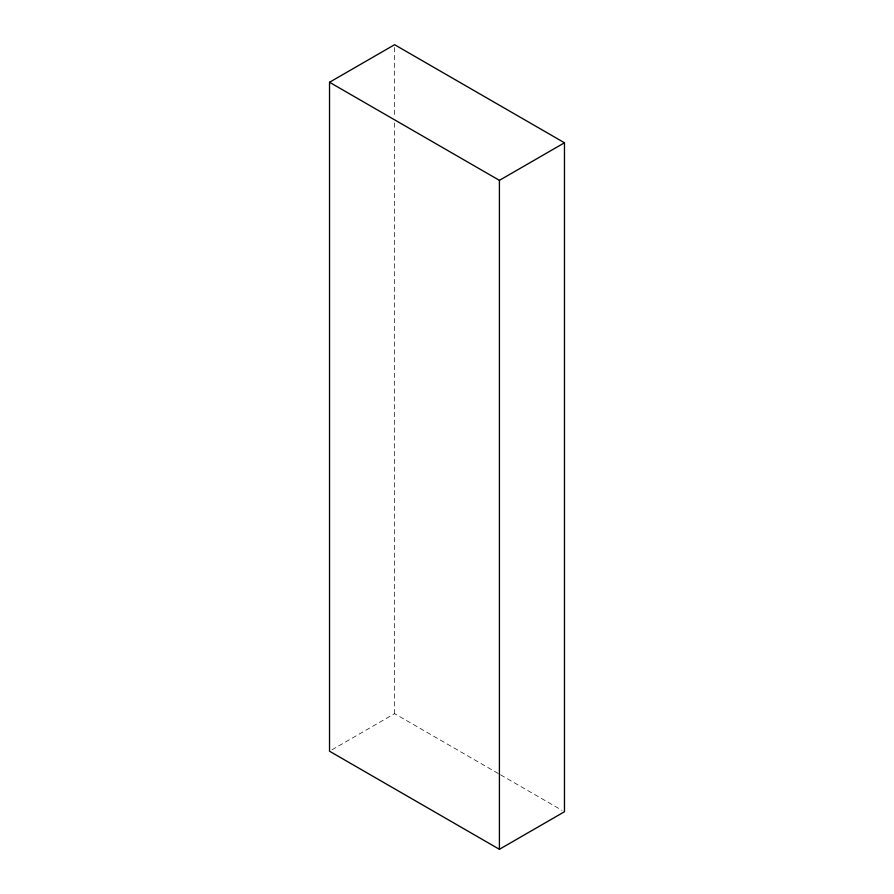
<?xml version="1.0" encoding="UTF-8"?>
<svg xmlns="http://www.w3.org/2000/svg" width="894" height="894" viewBox="0 0 894 894"><rect width="100%" height="100%" fill="white"/><g stroke="black" fill="none" stroke-linecap="round" stroke-linejoin="round"><path stroke-width="0.67" stroke-dasharray="4.47 3.35" d="M331.931 749.831L394.589 713.647L499.411 774.17M500.618 774.863L562.069 810.344M394.589 47.494L394.589 117.326M394.589 122.903L394.589 713.647"/><path stroke-width="1.34" d="M329.528 82.27L394.589 44.7L564.472 142.783L564.472 811.73L499.411 849.3L329.528 751.217L329.528 82.27L499.411 180.353L564.472 142.783M499.411 180.353L499.411 849.3"/></g></svg>
